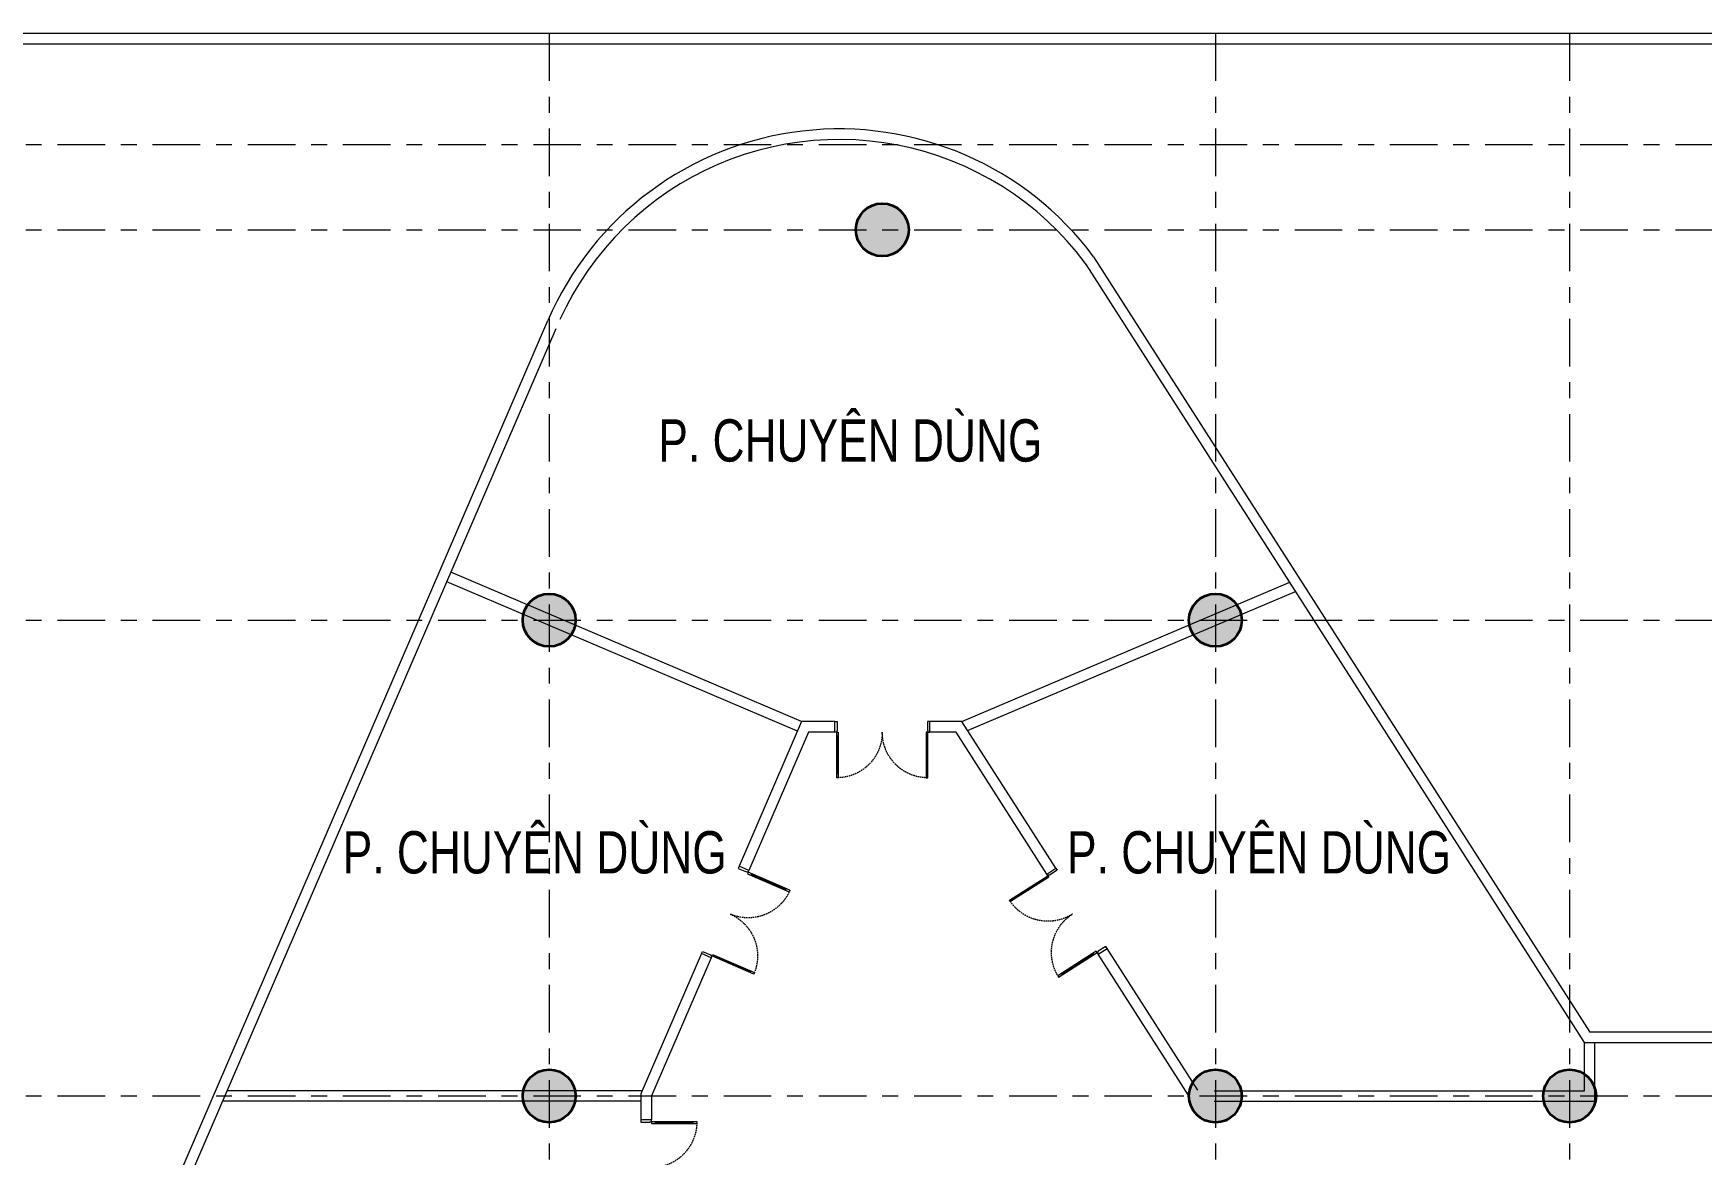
# Model space of a CAD drawing. Header units: millimetres. Extents: x 90964 to 877642, y 656808 to 1438307.
# Drawn here: x 338432 to 369984, y 941867 to 963076 of the extents above; entities that cross this region are included whole.
import ezdxf
from ezdxf.enums import TextEntityAlignment as Align

# ---------------------------------------------------------------- set-up
doc = ezdxf.new("R2010")
doc.units = ezdxf.units.MM
doc.header["$LTSCALE"] = 300
for name, pattern in [('CENTER', [3, 1.5, -0.5, 0.5, -0.5]), ('HIDDEN2', [0.1875, 0.125, -0.0625]), ('Overhead', [3.96875, 2.38125, -1.5875])]:
    doc.linetypes.add(name, pattern=pattern)
for name, color, linetype, lineweight in [('A-COT VACH', 2, 'Continuous', 35), ('A-CUA', 25, 'Continuous', 5), ('A-HATCH', 251, 'Continuous', 5), ('A-NET THAY', 125, 'Continuous', 18), ('A-TEXT', 9, 'Continuous', 18), ('A-TRUC', 250, 'CENTER', 5), ('A-WALL', 113, 'Continuous', 9), ('S-STRS-MBND', 31, 'Overhead', 9)]:
    doc.layers.add(name, color=color, linetype=linetype, lineweight=lineweight)
doc.styles.add('A1-arial', font='arial.ttf', dxfattribs={"width": 0.8})

# ---------------------------------------------------------------- blocks, each defined once
blk = doc.blocks.new('luoicotthapdoi')
at = {"layer": 'A-HATCH'}
h = blk.add_hatch(color=256, dxfattribs=at)
h.dxf.hatch_style = 1
edge = h.paths.add_edge_path()
edge.add_arc((386788, 970252), 500, 0, 360)
edge = h.paths.add_edge_path()
edge.add_arc((393088, 977636), 500, 0, 360)
edge = h.paths.add_edge_path()
edge.add_arc((399388, 970252), 500, 0, 360)
edge = h.paths.add_edge_path()
edge.add_arc((399388, 961252), 500, 0, 360)
edge = h.paths.add_edge_path()
edge.add_arc((399388, 952252), 500, 0, 360)
edge = h.paths.add_edge_path()
edge.add_arc((386788, 952252), 500, 0, 360)
edge = h.paths.add_edge_path()
edge.add_arc((386788, 961252), 500, 0, 360)
edge = h.paths.add_edge_path()
edge.add_arc((380088, 961252), 500, 0, 360)
edge = h.paths.add_edge_path()
edge.add_arc((367488, 961252), 500, 0, 360)
edge = h.paths.add_edge_path()
edge.add_arc((360788, 961252), 500, 0, 360)
edge = h.paths.add_edge_path()
edge.add_arc((360788, 952252), 500, 0, 360)
edge = h.paths.add_edge_path()
edge.add_arc((348188, 952252), 500, 0, 360)
edge = h.paths.add_edge_path()
edge.add_arc((348188, 961252), 500, 0, 360)
edge = h.paths.add_edge_path()
edge.add_arc((348188, 970252), 500, 0, 360)
edge = h.paths.add_edge_path()
edge.add_arc((354488, 977636), 500, 0, 360)
edge = h.paths.add_edge_path()
edge.add_arc((360788, 970252), 500, 0, 360)
at = {"layer": 'A-COT VACH'}
for centre in [(354488, 977636), (348188, 970252), (360788, 970252), (348188, 961252), (360788, 961252), (367488, 961252)]:
    blk.add_circle(centre, 500, dxfattribs=at)
at = {"layer": 'A-TRUC', "ltscale": 2}
for p, q in [((348188, 981352), (348188, 950252)), ((360788, 981352), (360788, 950252)), ((367488, 981352), (367488, 950252)), ((333488, 979252), (414088, 979252)), ((333488, 977636), (414088, 977636)), ((333488, 970252), (414088, 970252)), ((333488, 961252), (414088, 961252))]:
    blk.add_line(p, q, dxfattribs=at)
blk = doc.blocks.new('*U285')
for p, q in [((-2310, 1050), (-2350, 1050)), ((-2330, 100), (-2330, 1050)), ((-90, 1050), (-50, 1050)), ((-70, 100), (-70, 1050)), ((-2310, 100), (-2350, 100)), ((-90, 100), (-50, 100))]:
    blk.add_line(p, q)
for points in [[(-2350, 0), (-2310, 0), (-2310, 1150), (-2350, 1150)], [(-50, 0), (-90, 0), (-90, 1150), (-50, 1150)], [(0, -267), (-60, -267), (-60, -40), (-50, -40), (-50, 0), (0, 0)], [(-2400, -267), (-2340, -267), (-2340, -40), (-2350, -40), (-2350, 0), (-2400, 0)]]:
    blk.add_lwpolyline(points, close=True)
at = {"linetype": 'HIDDEN2'}
for centre, start, end in [((-2350, 0), 0, 90), ((-50, 0), 90, 180)]:
    blk.add_arc(centre, 1150, start, end, dxfattribs=at)

msp = doc.modelspace()

# ---------------------------------------------------------------- linework, layer by layer
at = {"layer": 'A-NET THAY'}
msp.add_circle((367487.6, 942976.3), 500, dxfattribs=at)
at = {"layer": 'A-WALL', "lineweight": 18}
for p, q in [((358349.6, 958698.7), (358324.9, 958731.9)), ((367767.6, 943985.3), (358349.6, 958698.7)), ((358485.3, 958851.3), (367868, 944185.3)), ((339999.1, 938719.6), (348163.3, 957645.1)), ((348313.9, 957486.9), (340222.9, 938733.5)), ((352961, 950057.9), (351780.9, 947322.7)), ((353587.7, 950057.9), (352961, 950057.9)), ((355992.3, 950057.9), (355387.7, 950057.9)), ((357768.5, 947283), (355992.3, 950057.9)), ((353092.5, 949857.9), (351964.5, 947243.5)), ((353587.7, 949857.9), (353092.5, 949857.9)), ((355882.8, 949857.9), (355387.7, 949857.9)), ((357600, 947175.1), (355882.8, 949857.9)), ((351067.8, 945670), (349923.5, 943017.6)), ((360287.7, 942976.3), (358570.4, 945659.1)), ((360456.1, 943084.1), (358738.9, 945766.9)), ((351251.5, 945590.8), (350123.5, 942976.3)), ((379707.2, 944185.3), (367868, 944185.3)), ((367767.6, 943985.3), (379807.7, 943985.3)), ((349923.5, 943017.6), (349923.5, 942526.3)), ((350123.5, 942976.3), (350123.5, 942526.3))]:
    msp.add_line(p, q, dxfattribs=at)
at = {"layer": 'A-WALL'}
for p, q in [((352881.7, 949874.3), (346250.1, 952703.4)), ((352961, 950057.9), (346329.3, 952887)), ((355992.3, 950057.9), (362194.1, 952692.6)), ((356101.5, 949887.3), (362303.3, 952522)), ((353587.7, 949857.9), (353587.7, 950057.9)), ((355387.7, 949857.9), (355387.7, 950057.9)), ((351964.5, 947243.5), (351780.9, 947322.7)), ((357600, 947175.1), (357768.5, 947283)), ((351251.5, 945590.8), (351067.8, 945670)), ((358570.4, 945659.1), (358738.9, 945766.9)), ((367767.6, 943076.3), (367767.6, 943985.3)), ((367967.6, 942876.3), (367967.6, 943985.3)), ((349923.5, 942876.3), (342010.3, 942876.3)), ((349948.8, 943076.3), (342096.6, 943076.3)), ((360767.6, 943076.3), (367767.6, 943076.3)), ((360767.6, 942876.3), (367967.6, 942876.3)), ((350123.5, 942526.3), (349923.5, 942526.3))]:
    msp.add_line(p, q, dxfattribs=at)
at = {"layer": 'A-WALL', "lineweight": 18, "flags": 128}
msp.add_lwpolyline([(358324.9, 958731.9), (358160.2, 958942.8), (357986, 959145.8), (357802.6, 959340.6), (357610.5, 959526.7), (357409.9, 959703.8), (357201.4, 959871.4), (356985.4, 960029.3), (356762.3, 960177), (356532.7, 960314.2), (356296.9, 960440.8), (356055.6, 960556.3), (355809.2, 960660.6), (355558.3, 960753.4), (355303.4, 960834.5), (355045, 960903.8), (354783.6, 960961.1), (354519.9, 961006.2), (354254.4, 961039.2), (353987.7, 961059.9), (353720.3, 961068.3), (353452.8, 961064.3), (353185.7, 961048), (352919.7, 961019.4), (352655.3, 960978.6), (352393.1, 960925.6), (352133.6, 960860.6), (351877.3, 960783.7), (351624.9, 960695), (351376.8, 960594.8), (351133.7, 960483.3), (350895.9, 960360.7), (350664, 960227.2), (350438.5, 960083.2), (350219.9, 959928.9), (350008.7, 959764.8), (349805.2, 959591), (349610, 959408.1), (349423.5, 959216.3), (349245.9, 959016.2), (349077.8, 958808.1), (348919.5, 958592.4), (348771.2, 958369.7), (348633.4, 958140.4), (348506.4, 957904.9), (348390.3, 957663.9)], dxfattribs=at)
at = {"layer": 'A-WALL', "lineweight": 18}
msp.add_arc((353672.5, 955268.5), 6000, 36.66537, 156.66537, dxfattribs=at)
at = {"layer": 'S-STRS-MBND', "linetype": 'Continuous'}
msp.add_line((414087.6, 963076.3), (333487.6, 963076.3), dxfattribs=at)
at = {"layer": 'S-STRS-MBND', "color": 250, "linetype": 'Continuous'}
msp.add_lwpolyline([(341213.3, 932176.3), (333687.6, 932176.3), (333687.6, 962876.3), (413887.6, 962876.3), (413887.6, 932176.3), (406361.9, 932176.3)], dxfattribs=at)

# ---------------------------------------------------------------- block references
at = {"layer": 'A-COT VACH'}
msp.add_blockref('luoicotthapdoi', (0, -18276), dxfattribs=at)
at = {"layer": 'A-CUA', "extrusion": (0, 0, -1), "zscale": -0.7500000000000011}
for p, xscale, yscale, rotation in [((-355387.7, 949857.9), 0.7500000000000011, 0.7500000000000011, 180), ((-351964.5, 947243.5), 0.7500000000000011, 0.7500000000000011, 113.3373907784354), ((-358570.4, 945659.1), 0.7500000000000012, 0.7500000000000012, 237.3770087874142), ((-350123.5, 940726.3), -0.7500000000000011, 0.7500000000000011, 90)]:
    msp.add_blockref('*U285', p, dxfattribs=dict(at, xscale=xscale, yscale=yscale, rotation=rotation))

# ---------------------------------------------------------------- texts
at = {"layer": 'A-TEXT', "style": 'A1-arial', "width": 0.75}
for p in [(353884.8, 954975.9), (347914.5, 947185.2), (361614.5, 947185.2)]:
    msp.add_text('P. CHUYÊN DÙNG', height=800, dxfattribs=at).set_placement(p, align=Align.CENTER)

doc.saveas('drawing.dxf')
